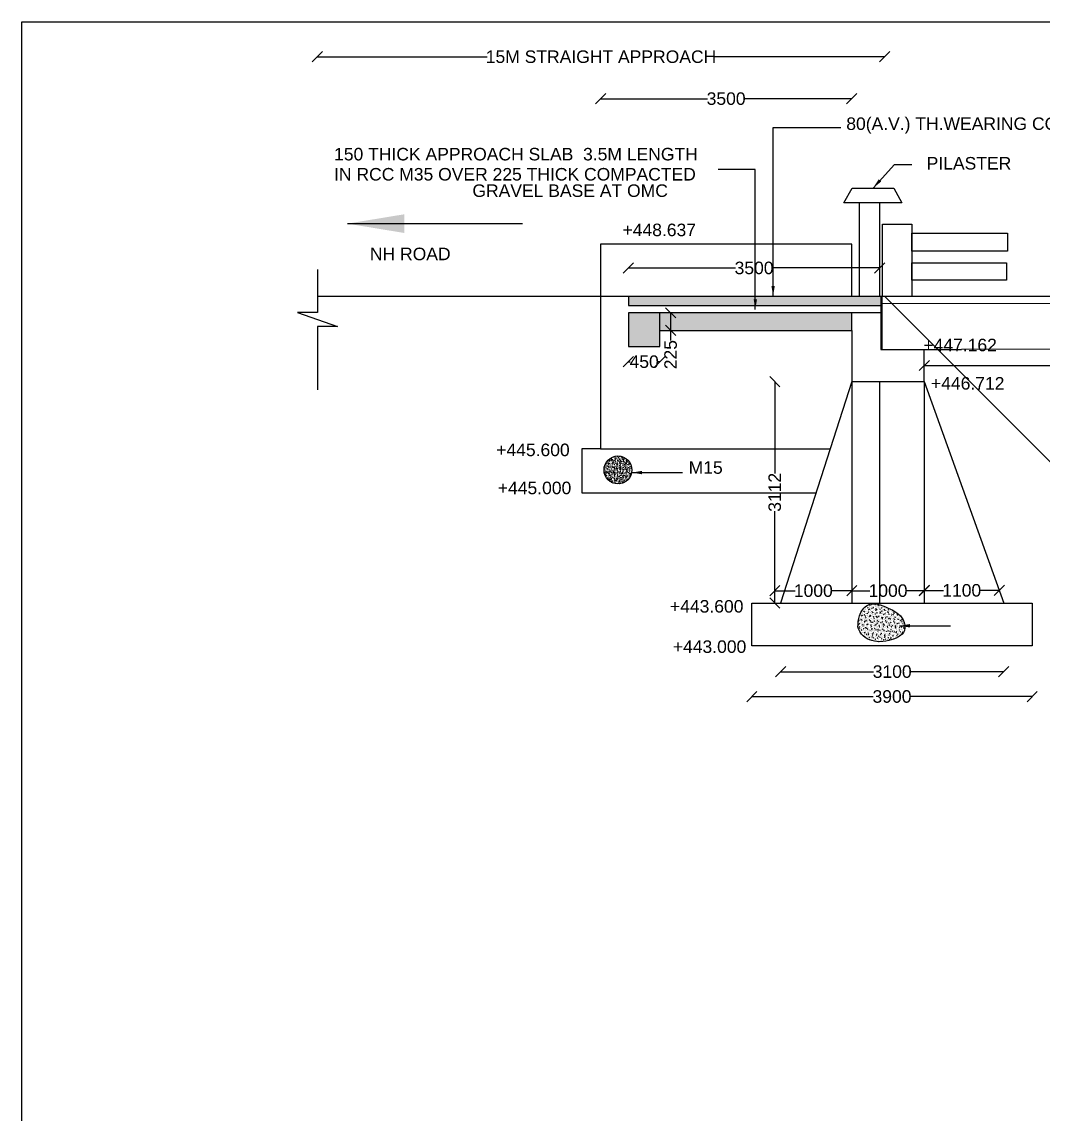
# Model space of a CAD drawing. Header units: millimetres. Extents: x 15958 to 24019, y 22343 to 28084.
# Drawn here: x 15958 to 17751, y 26166 to 28084 of the extents above; entities that cross this region are included whole.
import ezdxf

# ---------------------------------------------------------------- set-up
doc = ezdxf.new("R2010")
doc.units = ezdxf.units.MM
doc.header["$MEASUREMENT"] = 0
doc.layers.add('DIMENSION', color=2, linetype='Continuous')
doc.styles.get("Standard").update_dxf_attribs({"font": 'arial.ttf', "height": 22})
doc.dimstyles.get("Standard").update_dxf_attribs({"dimtxt": 22, "dimasz": 18, "dimexe": 0.18, "dimexo": 0.0625, "dimgap": 0.09, "dimtad": 0, "dimdec": 0, "dimzin": 0, "dimdsep": 46, "dimtxsty": 'Standard', "dimblk": 'OBLIQUE', "dimcen": 0.09, "dimse1": 1, "dimse2": 1, "dimadec": 0, "dimazin": 0, "dimtfac": 1, "dimtdec": 0, "dimtofl": 0, "dimtmove": 0, "dimatfit": 3, "dimfxl": 1, "dimtolj": 1, "dimtzin": 0, "dimarcsym": 0})
pattern_1 = [(50, (0, 0), (7.1726018, -0.6275213), [0.75, -8.25]), (355, (0, 0), (-1.3875133, 7.5219213), [0.6, -6.6]), (100.4514, (0.598, -0.052), (5.7850938, 6.8943954), [0.6374019, -7.0114211]), (46.1842, (0, 2), (10.6724105, -1.6551901), [1.125, -12.375]), (96.6356, (0.889, 1.862), (9.346627, 9.7411787), [0.956103, -10.51713]), (351.1842, (0, 2), (9.3466195, 9.741186), [0.9, -9.9]), (21, (1, 1.5), (5.9690705, -4.0261889), [0.75, -8.25]), (326, (1, 1.5), (2.4331533, 7.2515005), [0.6, -6.6]), (71.4514, (1.4974, 1.1645), (8.4022263, 3.225305), [0.6374019, -7.0114211]), (37.5, (0, 0), (0.12159855, 3.32893854), [0, -6.52, 0, -6.7, 0, -6.625]), (7.5, (0, 0), (2.63069537, 3.9441171), [0, -3.82, 0, -6.37, 0, -2.525]), (327.5, (-2.23, 0), (5.33822436, -0.22554872), [0, -2.5, 0, -7.8, 0, -10.35]), (317.5, (-3.23, 0), (5.8318617, 1.0010498), [0, -3.25, 0, -5.18, 0, -7.35])]

# ---------------------------------------------------------------- blocks, each defined once
blk = doc.blocks.new('_Oblique')
at = {"color": 0, "linetype": 'ByBlock', "lineweight": -2}
blk.add_line((-0.5, -0.5), (0.5, 0.5), dxfattribs=at)
blk = doc.blocks.new('*D4')
at = {"layer": 'Defpoints', "color": 0}
for p in [(17472.7, 28022.7), (16476.9, 27602.4), (17472.7, 27602.4)]:
    blk.add_point(p, dxfattribs=at)
at = {"layer": 'DIMENSION', "color": 0, "lineweight": -2}
for p, q in [((16476.9, 28022.7), (16775.2, 28022.7)), ((17472.7, 28022.7), (17174.3, 28022.7))]:
    blk.add_line(p, q, dxfattribs=at)
at = {"layer": 'DIMENSION', "color": 0, "lineweight": -2, "xscale": 18, "yscale": 18, "zscale": 18, "rotation": 180}
blk.add_blockref('_Oblique', (16476.9, 28022.7), dxfattribs=at)
at = {"layer": 'DIMENSION', "color": 0, "lineweight": -2, "xscale": 18, "yscale": 18, "zscale": 18}
blk.add_blockref('_Oblique', (17472.7, 28022.7), dxfattribs=at)
at = {"layer": 'DIMENSION', "color": 0, "insert": (16974.8, 28022.7), "char_height": 22, "attachment_point": 5}
blk.add_mtext('\\A1;15M STRAIGHT APPROACH ', dxfattribs=at)
blk = doc.blocks.new('*D5')
at = {"layer": 'Defpoints', "color": 0}
for p in [(17415, 27949.1), (16974, 27693.8), (17415, 27693.8)]:
    blk.add_point(p, dxfattribs=at)
at = {"layer": 'DIMENSION', "color": 0, "lineweight": -2}
for p, q in [((16974, 27949.1), (17161.6, 27949.1)), ((17415, 27949.1), (17227.4, 27949.1))]:
    blk.add_line(p, q, dxfattribs=at)
at = {"layer": 'DIMENSION', "color": 0, "lineweight": -2, "xscale": 18, "yscale": 18, "zscale": 18, "rotation": 180}
blk.add_blockref('_Oblique', (16974, 27949.1), dxfattribs=at)
at = {"layer": 'DIMENSION', "color": 0, "lineweight": -2, "xscale": 18, "yscale": 18, "zscale": 18}
blk.add_blockref('_Oblique', (17415, 27949.1), dxfattribs=at)
at = {"layer": 'DIMENSION', "color": 0, "insert": (17194.5, 27949.1), "char_height": 22, "attachment_point": 5}
blk.add_mtext('\\A1;3500', dxfattribs=at)
blk = doc.blocks.new('*D6')
at = {"layer": 'Defpoints', "color": 0}
for p in [(17464.3, 27651.8), (17022.9, 27602.4), (17464.3, 27602.4)]:
    blk.add_point(p, dxfattribs=at)
at = {"layer": 'DIMENSION', "color": 0, "lineweight": -2}
for p, q in [((17022.9, 27651.8), (17210.7, 27651.8)), ((17464.3, 27651.8), (17276.5, 27651.8))]:
    blk.add_line(p, q, dxfattribs=at)
at = {"layer": 'DIMENSION', "color": 0, "lineweight": -2, "xscale": 18, "yscale": 18, "zscale": 18, "rotation": 180}
blk.add_blockref('_Oblique', (17022.9, 27651.8), dxfattribs=at)
at = {"layer": 'DIMENSION', "color": 0, "lineweight": -2, "xscale": 18, "yscale": 18, "zscale": 18}
blk.add_blockref('_Oblique', (17464.3, 27651.8), dxfattribs=at)
at = {"layer": 'DIMENSION', "color": 0, "insert": (17243.6, 27651.8), "char_height": 22, "attachment_point": 5}
blk.add_mtext('\\A1;3500', dxfattribs=at)
blk = doc.blocks.new('*D7')
at = {"layer": 'Defpoints', "color": 0}
for p in [(17078.3, 27573.1), (17078.3, 27542.3), (17097.1, 27542.3)]:
    blk.add_point(p, dxfattribs=at)
at = {"layer": 'DIMENSION', "color": 0, "lineweight": -2}
for p, q in [((17097.1, 27573.1), (17097.1, 27542.3)), ((17097.1, 27542.3), (17097.1, 27524.3))]:
    blk.add_line(p, q, dxfattribs=at)
at = {"layer": 'DIMENSION', "color": 0, "lineweight": -2, "xscale": 18, "yscale": 18, "zscale": 18}
for p, rotation in [((17097.1, 27573.1), 90), ((17097.1, 27542.3), 270)]:
    blk.add_blockref('_Oblique', p, dxfattribs=dict(at, rotation=rotation))
at = {"layer": 'DIMENSION', "color": 0, "insert": (17097.1, 27499.6), "char_height": 22, "attachment_point": 5, "rotation": 90}
blk.add_mtext('\\A1;225', dxfattribs=at)
blk = doc.blocks.new('*D8')
at = {"layer": 'Defpoints', "color": 0}
for p in [(17022.9, 27514.2), (17078.3, 27514.2), (17078.3, 27487.2)]:
    blk.add_point(p, dxfattribs=at)
at = {"layer": 'DIMENSION', "color": 0, "lineweight": -2}
for p, q in [((17022.9, 27487.2), (17025.8, 27487.2)), ((17078.3, 27487.2), (17075.4, 27487.2))]:
    blk.add_line(p, q, dxfattribs=at)
at = {"layer": 'DIMENSION', "color": 0, "lineweight": -2, "xscale": 18, "yscale": 18, "zscale": 18, "rotation": 180}
blk.add_blockref('_Oblique', (17022.9, 27487.2), dxfattribs=at)
at = {"layer": 'DIMENSION', "color": 0, "lineweight": -2, "xscale": 18, "yscale": 18, "zscale": 18}
blk.add_blockref('_Oblique', (17078.3, 27487.2), dxfattribs=at)
at = {"layer": 'DIMENSION', "color": 0, "insert": (17050.6, 27487.2), "char_height": 22, "attachment_point": 5}
blk.add_mtext('\\A1;450', dxfattribs=at)
blk = doc.blocks.new('*D9')
at = {"layer": 'Defpoints', "color": 0}
for p in [(17415.3, 27452.2), (17280, 27063.5), (17415.3, 27063.5)]:
    blk.add_point(p, dxfattribs=at)
at = {"layer": 'DIMENSION', "color": 0, "lineweight": -2}
for p, q in [((17280, 27452.2), (17280, 27290.7)), ((17280, 27063.5), (17280, 27225))]:
    blk.add_line(p, q, dxfattribs=at)
at = {"layer": 'DIMENSION', "color": 0, "lineweight": -2, "xscale": 18, "yscale": 18, "zscale": 18}
for p, rotation in [((17280, 27452.2), 90), ((17280, 27063.5), 270)]:
    blk.add_blockref('_Oblique', p, dxfattribs=dict(at, rotation=rotation))
at = {"layer": 'DIMENSION', "color": 0, "insert": (17280, 27257.9), "char_height": 22, "attachment_point": 5, "rotation": 90}
blk.add_mtext('\\A1;3112', dxfattribs=at)
blk = doc.blocks.new('*D10')
at = {"layer": 'Defpoints', "color": 0}
for p in [(17415.3, 27085.1), (17280, 27063.5), (17415.3, 27063.5)]:
    blk.add_point(p, dxfattribs=at)
at = {"layer": 'DIMENSION', "color": 0, "lineweight": -2}
for p, q in [((17280, 27085.1), (17315.8, 27085.1)), ((17415.3, 27085.1), (17379.5, 27085.1))]:
    blk.add_line(p, q, dxfattribs=at)
at = {"layer": 'DIMENSION', "color": 0, "lineweight": -2, "xscale": 18, "yscale": 18, "zscale": 18, "rotation": 180}
blk.add_blockref('_Oblique', (17280, 27085.1), dxfattribs=at)
at = {"layer": 'DIMENSION', "color": 0, "lineweight": -2, "xscale": 18, "yscale": 18, "zscale": 18}
blk.add_blockref('_Oblique', (17415.3, 27085.1), dxfattribs=at)
at = {"layer": 'DIMENSION', "color": 0, "insert": (17347.6, 27085.1), "char_height": 22, "attachment_point": 5}
blk.add_mtext('\\A1;1000', dxfattribs=at)
blk = doc.blocks.new('*D11')
at = {"layer": 'Defpoints', "color": 0}
for p in [(17415.3, 27085.1), (17542.4, 27085.1), (17542.4, 27085.1)]:
    blk.add_point(p, dxfattribs=at)
at = {"layer": 'DIMENSION', "color": 0, "lineweight": -2}
for p, q in [((17415.3, 27085.1), (17447, 27085.1)), ((17542.4, 27085.1), (17510.7, 27085.1))]:
    blk.add_line(p, q, dxfattribs=at)
at = {"layer": 'DIMENSION', "color": 0, "lineweight": -2, "xscale": 18, "yscale": 18, "zscale": 18, "rotation": 180}
blk.add_blockref('_Oblique', (17415.3, 27085.1), dxfattribs=at)
at = {"layer": 'DIMENSION', "color": 0, "lineweight": -2, "xscale": 18, "yscale": 18, "zscale": 18}
blk.add_blockref('_Oblique', (17542.4, 27085.1), dxfattribs=at)
at = {"layer": 'DIMENSION', "color": 0, "insert": (17478.8, 27085.1), "char_height": 22, "attachment_point": 5}
blk.add_mtext('\\A1;1000', dxfattribs=at)
blk = doc.blocks.new('*D12')
at = {"layer": 'Defpoints', "color": 0}
for p in [(17542.4, 27085.1), (17674.1, 27085.6), (17674.1, 27085.6)]:
    blk.add_point(p, dxfattribs=at)
at = {"layer": 'DIMENSION', "color": 0, "lineweight": -2}
for p, q in [((17542.4, 27085.6), (17576.4, 27085.6)), ((17674.1, 27085.6), (17640.1, 27085.6))]:
    blk.add_line(p, q, dxfattribs=at)
at = {"layer": 'DIMENSION', "color": 0, "lineweight": -2, "xscale": 18, "yscale": 18, "zscale": 18, "rotation": 180}
blk.add_blockref('_Oblique', (17542.4, 27085.6), dxfattribs=at)
at = {"layer": 'DIMENSION', "color": 0, "lineweight": -2, "xscale": 18, "yscale": 18, "zscale": 18}
blk.add_blockref('_Oblique', (17674.1, 27085.6), dxfattribs=at)
at = {"layer": 'DIMENSION', "color": 0, "insert": (17608.2, 27085.6), "char_height": 22, "attachment_point": 5}
blk.add_mtext('\\A1;1100', dxfattribs=at)
blk = doc.blocks.new('*D13')
at = {"layer": 'Defpoints', "color": 0}
for p in [(17290.2, 27063.5), (17682, 27063.5), (17682, 26942.9)]:
    blk.add_point(p, dxfattribs=at)
at = {"layer": 'DIMENSION', "color": 0, "lineweight": -2}
for p, q in [((17290.2, 26942.9), (17453.2, 26942.9)), ((17682, 26942.9), (17519, 26942.9))]:
    blk.add_line(p, q, dxfattribs=at)
at = {"layer": 'DIMENSION', "color": 0, "lineweight": -2, "xscale": 18, "yscale": 18, "zscale": 18, "rotation": 180}
blk.add_blockref('_Oblique', (17290.2, 26942.9), dxfattribs=at)
at = {"layer": 'DIMENSION', "color": 0, "lineweight": -2, "xscale": 18, "yscale": 18, "zscale": 18}
blk.add_blockref('_Oblique', (17682, 26942.9), dxfattribs=at)
at = {"layer": 'DIMENSION', "color": 0, "insert": (17486.1, 26942.9), "char_height": 22, "attachment_point": 5}
blk.add_mtext('\\A1;3100', dxfattribs=at)
blk = doc.blocks.new('*D14')
at = {"layer": 'Defpoints', "color": 0}
for p in [(17239.6, 26988.1), (17731.9, 26988.1), (17731.9, 26899.2)]:
    blk.add_point(p, dxfattribs=at)
at = {"layer": 'DIMENSION', "color": 0, "lineweight": -2}
for p, q in [((17239.6, 26899.2), (17452.9, 26899.2)), ((17731.9, 26899.2), (17518.7, 26899.2))]:
    blk.add_line(p, q, dxfattribs=at)
at = {"layer": 'DIMENSION', "color": 0, "lineweight": -2, "xscale": 18, "yscale": 18, "zscale": 18, "rotation": 180}
blk.add_blockref('_Oblique', (17239.6, 26899.2), dxfattribs=at)
at = {"layer": 'DIMENSION', "color": 0, "lineweight": -2, "xscale": 18, "yscale": 18, "zscale": 18}
blk.add_blockref('_Oblique', (17731.9, 26899.2), dxfattribs=at)
at = {"layer": 'DIMENSION', "color": 0, "insert": (17485.8, 26899.2), "char_height": 22, "attachment_point": 5}
blk.add_mtext('\\A1;3900', dxfattribs=at)
blk = doc.blocks.new('*D15')
at = {"layer": 'Defpoints', "color": 0}
for p in [(17542.4, 27480.5), (18525.8, 27480.5), (18525.8, 27480.5)]:
    blk.add_point(p, dxfattribs=at)
at = {"layer": 'DIMENSION', "color": 0, "lineweight": -2}
for p, q in [((17542.4, 27480.5), (18001.3, 27480.5)), ((18525.8, 27480.5), (18066.9, 27480.5))]:
    blk.add_line(p, q, dxfattribs=at)
at = {"layer": 'DIMENSION', "color": 0, "lineweight": -2, "xscale": 18, "yscale": 18, "zscale": 18, "rotation": 180}
blk.add_blockref('_Oblique', (17542.4, 27480.5), dxfattribs=at)
at = {"layer": 'DIMENSION', "color": 0, "lineweight": -2, "xscale": 18, "yscale": 18, "zscale": 18}
blk.add_blockref('_Oblique', (18525.8, 27480.5), dxfattribs=at)
at = {"layer": 'DIMENSION', "color": 0, "insert": (18034.1, 27480.5), "char_height": 22, "attachment_point": 5}
blk.add_mtext('\\A1;7870', dxfattribs=at)

msp = doc.modelspace()

# ---------------------------------------------------------------- hatches: boundary and pattern name
at = {"layer": 'DIMENSION'}
h = msp.add_hatch(dxfattribs=at)
h.set_pattern_fill('AR-CONC', color=0, style=0)
h.set_pattern_definition(pattern_1)
h.paths.add_polyline_path([(17465.9, 27602.4), (17022.9, 27602.4), (17022.9, 27585.8), (17465.9, 27585.8)])
h.paths.add_polyline_path([(17415.3, 27573.1), (17078.3, 27573.1), (17078.3, 27542.3), (17415.3, 27542.3)])
h.paths.add_polyline_path([(17078.3, 27573.1), (17022.9, 27573.1), (17022.9, 27514.2), (17078.3, 27514.2)])
h = msp.add_hatch(dxfattribs=at)
h.set_pattern_fill('AR-CONC', color=0, style=0)
h.set_pattern_definition(pattern_1)
h.paths.add_polyline_path([(17029.1, 27297.2, 1), (16980.1, 27297.2, 1)])
h = msp.add_hatch(dxfattribs=at)
h.set_pattern_fill('AR-CONC', color=0, style=0)
h.set_pattern_definition(pattern_1)
edge = h.paths.add_edge_path()
edge.add_spline(control_points=[(17425.8, 27021.6), (17426.9, 27018.3), (17431.7, 27004.3), (17455.6, 26993.6), (17483.2, 26997), (17511.7, 27008.4), (17505.9, 27041.2), (17479.4, 27055.4), (17444.4, 27068.2), (17427.1, 27042.3), (17426.2, 27027.8), (17425.8, 27021.1)], knot_values=[0, 0, 0, 0, 10.254597, 43.912065, 64.818522, 97.821645, 116.258808, 150.028143, 186.152464, 209.541979, 229.855113, 229.855113, 229.855113, 229.855113], degree=3, periodic=0)

# ---------------------------------------------------------------- linework, layer by layer
at = {"layer": 'DIMENSION', "color": 0}
for points in [[(15957.8, 28084), (24010, 28084), (24010, 22342.5), (15957.8, 22342.5)], [(17520.9, 27713), (17688.8, 27713), (17688.8, 27681.4), (17520.9, 27681.4)], [(17520.9, 27661), (17686.6, 27661), (17686.6, 27630.3), (17520.9, 27630.3)], [(17239.6, 27063.5), (17731.9, 27063.5), (17731.9, 26988.1), (17239.6, 26988.1)]]:
    msp.add_lwpolyline(points, close=True, dxfattribs=at)
for points in [[(17427.9, 27766.4), (17401.2, 27766.4), (17415.8, 27792.2), (17489.1, 27792.2), (17502.8, 27766.4), (17464.3, 27766.4)], [(17464.3, 27602.4), (17464.3, 27766.4), (17427.9, 27766.4), (17427.9, 27602.4)], [(17468.2, 27589.5), (20822.1, 27594.5), (20822.1, 27733.7), (20783, 27733.7), (20783, 27602.4)], [(17469.1, 27602.4), (17469.1, 27728.9), (17520.9, 27728.9), (17520.9, 27602.4)], [(17415, 27602.4), (17415, 27693.8), (16974, 27693.8), (16974, 27334), (16940.9, 27334), (16940.9, 27257.2), (17352.5, 27257.2)], [(16476.9, 27649), (16476.9, 27573.9), (16441.9, 27573.9), (16511.9, 27548.9), (16476.9, 27548.9), (16476.9, 27438)], [(16476.9, 27602.4), (21944.8, 27602.4)], [(17022.9, 27602.4), (17022.9, 27585.8), (17465.9, 27585.8)], [(17465.9, 27602.4), (17465.9, 27508.8), (17489.5, 27508.8), (17608, 27508.8)], [(17468.2, 27602.4), (17468.2, 27508.8)], [(20818.7, 27594.5), (19964, 26745.3), (18329, 26745.3), (17472.7, 27602.4)], [(20822.1, 27594.5), (20822.1, 27513.9), (17608, 27508.8)], [(17465.9, 27573.1), (17022.9, 27573.1), (17022.9, 27514.2), (17078.3, 27514.2), (17078.3, 27573.1)], [(17078.3, 27542.3), (17415.3, 27542.3), (17415.3, 27573.1)], [(17415.3, 27542.3), (17415.3, 27452.2), (17542.4, 27452.2), (17542.4, 27508.8)], [(17415.3, 27452.2), (17290.2, 27063.5)], [(17415.3, 27452.2), (17415.3, 27063.5)], [(17464.1, 27452.2), (17464.1, 27063.5)], [(17542.4, 27452.2), (17682, 27063.5)], [(17542.4, 27452.2), (17542.4, 27063.5)], [(16974, 27334), (17377.3, 27334)]]:
    msp.add_lwpolyline(points, dxfattribs=at)
msp.add_circle((17004.6, 27297.2), 24.5, dxfattribs=at)
msp.add_spline([(17425.8, 27021.1), (17428.9, 27041.2), (17443.1, 27059.8), (17478.9, 27054.6), (17505.4, 27033.8), (17507.7, 27015.5), (17480, 26997.5), (17459.2, 26995.7), (17429.8, 27012.1), (17425.8, 27021.6)], degree=3, dxfattribs=at)

# ---------------------------------------------------------------- texts
for s, p in [('80(A.V.) TH.WEARING COAT IN CC M30 GRADE ', (17405.5, 27894.2)), ('150 THICK APPROACH SLAB  3.5M LENGTH ', (16506.1, 27840.7)), ('PILASTER ', (17546.7, 27824.7)), ('IN RCC M35 OVER 225 THICK COMPACTED', (16506.1, 27805.4)), ('GRAVEL BASE AT OMC ', (16749, 27776.6)), ('+448.637', (17012.6, 27707.7)), ('NH ROAD ', (16569, 27665.5)), ('+447.162', (17540.9, 27505.6)), ('+446.712', (17554.2, 27438.3)), ('+445.600', (16790.8, 27321.4)), ('M15', (17128.7, 27290.4)), ('+445.000', (16793.6, 27254.6)), ('+443.600', (17095.9, 27046.7)), ('+443.000', (17100.9, 26975.9))]:
    msp.add_text(s, height=22, dxfattribs=at).set_placement(p)

# ---------------------------------------------------------------- dimensions: what is measured, and where the dimension line sits
for base, p1, p2, text, picture, middle in [((17472.7, 28022.7), (16476.9, 27602.4), (17472.7, 27602.4), '15M STRAIGHT APPROACH ', '*D4', (16974.8, 28022.7)), ((17415, 27949.1), (16974, 27693.8), (17415, 27693.8), '3500', '*D5', (17194.5, 27949.1)), ((17464.3, 27651.8), (17022.9, 27602.4), (17464.3, 27602.4), '3500', '*D6', (17243.6, 27651.8)), ((17078.3, 27487.2), (17022.9, 27514.2), (17078.3, 27514.2), '450', '*D8', (17050.6, 27487.2)), ((18525.8, 27480.5), (17542.4, 27480.5), (18525.8, 27480.5), '7870', '*D15', (18034.1, 27480.5)), ((17415.3, 27085.1), (17280, 27063.5), (17415.3, 27063.5), '1000', '*D10', (17347.6, 27085.1)), ((17542.4, 27085.1), (17415.3, 27085.1), (17542.4, 27085.1), '1000', '*D11', (17478.8, 27085.1)), ((17674.1, 27085.6), (17542.4, 27085.1), (17674.1, 27085.6), '1100', '*D12', (17608.2, 27085.6)), ((17682, 26942.9), (17290.2, 27063.5), (17682, 27063.5), '3100', '*D13', (17486.1, 26942.9)), ((17731.9, 26899.2), (17239.6, 26988.1), (17731.9, 26988.1), '3900', '*D14', (17485.8, 26899.2))]:
    dim = msp.add_linear_dim(base=base, p1=p1, p2=p2, text=text, dimstyle='Standard', dxfattribs=at)
    dim.commit()
    dim.dimension.update_dxf_attribs({"geometry": picture, "text_midpoint": middle})
for base, p1, p2, text, picture, middle in [((17097.1, 27542.3), (17078.3, 27573.1), (17078.3, 27542.3), '225', '*D7', (17097.1, 27499.6)), ((17280, 27063.5), (17415.3, 27452.2), (17415.3, 27063.5), '3112', '*D9', (17280, 27257.9))]:
    dim = msp.add_linear_dim(base=base, p1=p1, p2=p2, angle=90, text=text, dimstyle='Standard', dxfattribs=at)
    dim.commit()
    dim.dimension.update_dxf_attribs({"geometry": picture, "text_midpoint": middle})

# ---------------------------------------------------------------- leaders
for points, override in [([(17277, 27602.4), (17277, 27898.3), (17395.7, 27898.3)], {"dimgap": 0.09, "dimtad": 0}), ([(17452.5, 27792.2), (17490.2, 27833.5), (17520.9, 27833.5)], {"dimgap": 0.09, "dimtad": 0}), ([(17245.8, 27579), (17245.8, 27825), (17180.3, 27825)], {"dimgap": 0.09, "dimtad": 0}), ([(16529.4, 27729.7), (16837, 27729.7)], {"dimasz": 100, "dimgap": 0.09, "dimtad": 0}), ([(17028.7, 27292.5), (17118.2, 27292.5)], {"dimgap": 0.09, "dimtad": 0}), ([(17499.2, 27023.5), (17588.5, 27023.5)], {"dimasz": 18, "dimgap": 0.09, "dimtad": 0})]:
    msp.add_leader(points, dimstyle='Standard', override=override, dxfattribs=at)

doc.saveas('drawing.dxf')
